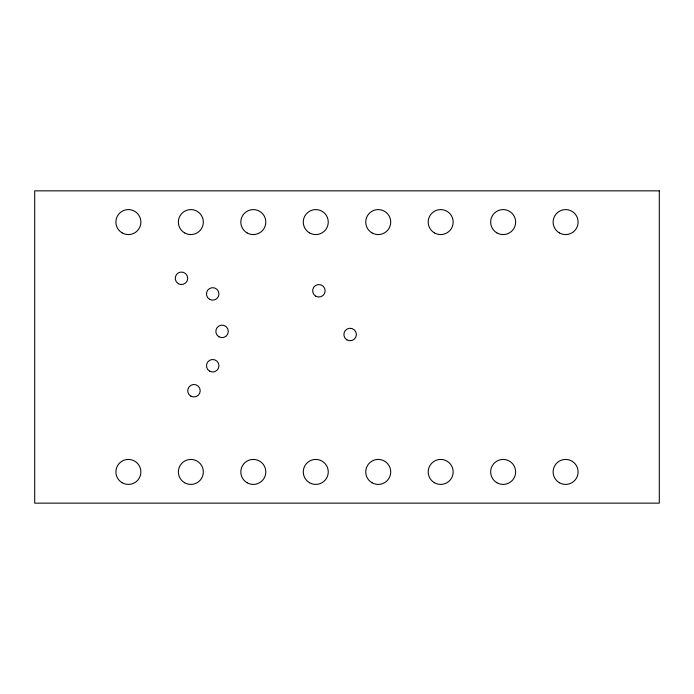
<?xml version="1.0" encoding="UTF-8"?>
<svg xmlns="http://www.w3.org/2000/svg" width="694" height="694" viewBox="0 0 694 694"><rect width="100%" height="100%" fill="white"/><g stroke="black" fill="none" stroke-linecap="round" stroke-linejoin="round"><path stroke-width="1.04" d="M659.3 190.85L34.7 190.85L34.7 503.15L659.3 503.15L659.3 190.85M218.957 336.798A6.246 6.246 0 0 0 228.326 331.385A6.246 6.246 0 0 0 218.957 325.972A6.246 6.246 0 0 0 218.957 336.798M209.588 299.322A6.246 6.246 0 0 0 218.957 293.909A6.246 6.246 0 0 0 209.588 288.496A6.246 6.246 0 0 0 209.588 299.322M178.358 283.707A6.246 6.246 0 0 0 187.727 278.294A6.246 6.246 0 0 0 178.358 272.881A6.246 6.246 0 0 0 178.358 283.707M190.85 396.135A6.246 6.246 0 0 0 200.219 390.722A6.246 6.246 0 0 0 190.85 385.309A6.246 6.246 0 0 0 190.85 396.135M209.588 371.151A6.246 6.246 0 0 0 218.957 365.738A6.246 6.246 0 0 0 209.588 360.325A6.246 6.246 0 0 0 209.588 371.151M315.77 296.199A6.246 6.246 0 0 0 325.139 290.786A6.246 6.246 0 0 0 315.77 285.373A6.246 6.246 0 0 0 315.77 296.199M347 339.921A6.246 6.246 0 0 0 356.369 334.508A6.246 6.246 0 0 0 347 329.095A6.246 6.246 0 0 0 347 339.921M122.144 482.738A12.492 12.492 0 0 0 140.882 471.92A12.492 12.492 0 0 0 122.144 461.102A12.492 12.492 0 0 0 122.144 482.738M184.604 482.738A12.492 12.492 0 0 0 203.342 471.92A12.492 12.492 0 0 0 184.604 461.102A12.492 12.492 0 0 0 184.604 482.738M247.064 482.738A12.492 12.492 0 0 0 265.802 471.92A12.492 12.492 0 0 0 247.064 461.102A12.492 12.492 0 0 0 247.064 482.738M309.524 482.738A12.492 12.492 0 0 0 328.262 471.92A12.492 12.492 0 0 0 309.524 461.102A12.492 12.492 0 0 0 309.524 482.738M371.984 482.738A12.492 12.492 0 0 0 390.722 471.92A12.492 12.492 0 0 0 371.984 461.102A12.492 12.492 0 0 0 371.984 482.738M434.444 482.738A12.492 12.492 0 0 0 453.182 471.92A12.492 12.492 0 0 0 434.444 461.102A12.492 12.492 0 0 0 434.444 482.738M496.904 482.738A12.492 12.492 0 0 0 515.642 471.92A12.492 12.492 0 0 0 496.904 461.102A12.492 12.492 0 0 0 496.904 482.738M559.364 482.738A12.492 12.492 0 0 0 578.102 471.92A12.492 12.492 0 0 0 559.364 461.102A12.492 12.492 0 0 0 559.364 482.738M122.144 232.898A12.492 12.492 0 0 0 140.882 222.08A12.492 12.492 0 0 0 122.144 211.262A12.492 12.492 0 0 0 122.144 232.898M184.604 232.898A12.492 12.492 0 0 0 203.342 222.08A12.492 12.492 0 0 0 184.604 211.262A12.492 12.492 0 0 0 184.604 232.898M247.064 232.898A12.492 12.492 0 0 0 265.802 222.08A12.492 12.492 0 0 0 247.064 211.262A12.492 12.492 0 0 0 247.064 232.898M309.524 232.898A12.492 12.492 0 0 0 328.262 222.08A12.492 12.492 0 0 0 309.524 211.262A12.492 12.492 0 0 0 309.524 232.898M371.984 232.898A12.492 12.492 0 0 0 390.722 222.08A12.492 12.492 0 0 0 371.984 211.262A12.492 12.492 0 0 0 371.984 232.898M434.444 232.898A12.492 12.492 0 0 0 453.182 222.08A12.492 12.492 0 0 0 434.444 211.262A12.492 12.492 0 0 0 434.444 232.898M496.904 232.898A12.492 12.492 0 0 0 515.642 222.08A12.492 12.492 0 0 0 496.904 211.262A12.492 12.492 0 0 0 496.904 232.898M559.364 232.898A12.492 12.492 0 0 0 578.102 222.08A12.492 12.492 0 0 0 559.364 211.262A12.492 12.492 0 0 0 559.364 232.898"/></g></svg>
